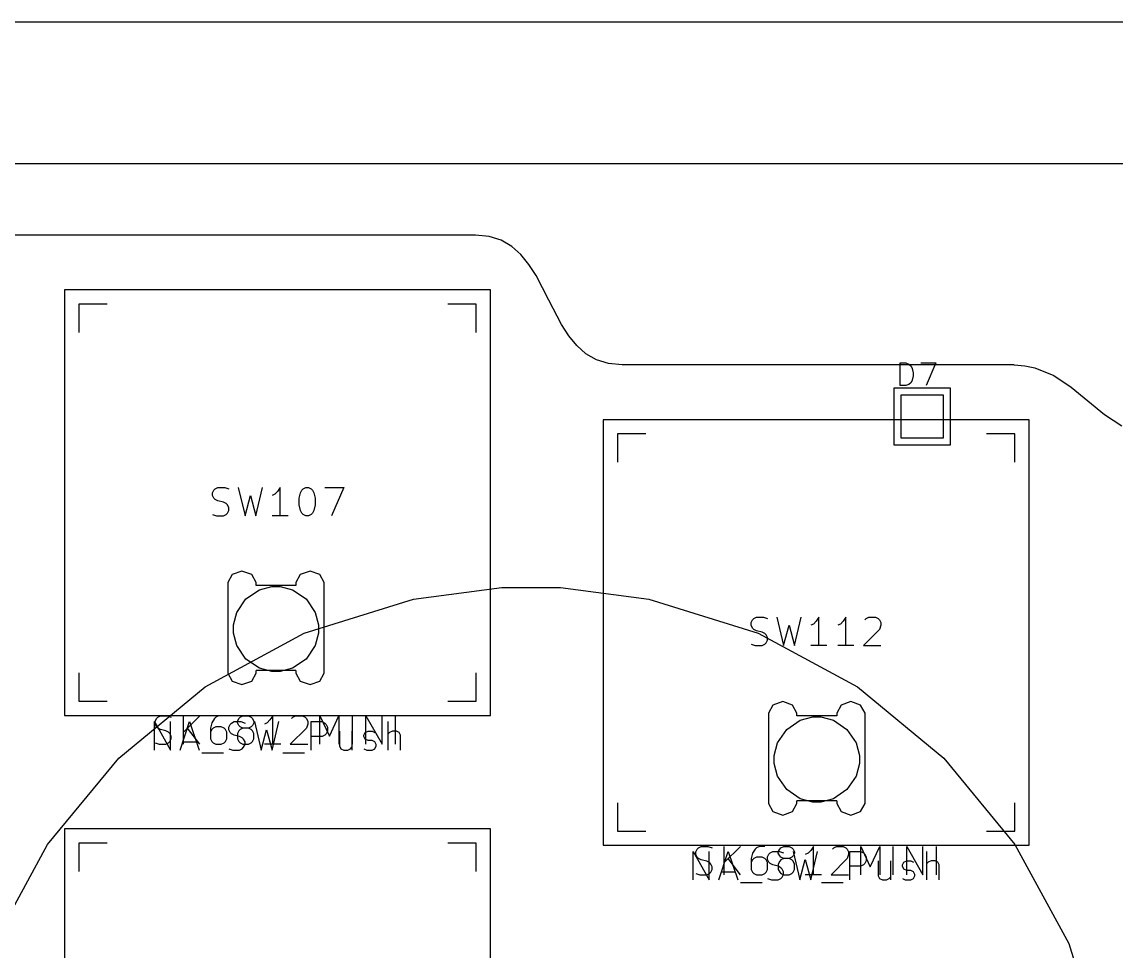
# Model space of a CAD drawing. Extents: x 0 to 141, y 0 to 216.
# Drawn here: x 38.61 to 77.15, y 182.9 to 215.65 of the extents above; entities that cross this region are included whole.
import ezdxf

# ---------------------------------------------------------------- set-up
doc = ezdxf.new("R2010")
doc.units = 0
doc.layers.get('0').update_dxf_attribs({"linetype": 'CONTINUOUS'})

msp = doc.modelspace()

# ---------------------------------------------------------------- linework, layer by layer
at = {"color": 0}
for p, q in [((0.07028, 215.649), (134.151, 215.649)), ((80.4115, 210.65), (12.8102, 210.65)), ((54.58, 208.132), (22.688, 208.132)), ((55.0665, 208.087), (54.58, 208.132)), ((55.4923, 207.953), (55.0665, 208.087)), ((55.8641, 207.738), (55.4923, 207.953)), ((56.1855, 207.45), (55.8641, 207.738)), ((56.4677, 207.103), (56.1855, 207.45)), ((56.7186, 206.71), (56.4677, 207.103)), ((57.168, 205.844), (56.7186, 206.71)), ((55.1092, 206.204), (40.1091, 206.204)), ((40.1091, 206.204), (40.1091, 191.203)), ((55.1092, 191.203), (55.1092, 206.204)), ((57.6171, 204.979), (57.168, 205.844)), ((41.6084, 205.704), (40.6093, 205.704)), ((40.6093, 205.704), (40.6093, 204.704)), ((54.6089, 205.704), (53.6085, 205.704)), ((54.6089, 204.704), (54.6089, 205.704)), ((57.8679, 204.586), (57.6171, 204.979)), ((58.1505, 204.239), (57.8679, 204.586)), ((58.4729, 203.951), (58.1505, 204.239)), ((58.8437, 203.736), (58.4729, 203.951)), ((59.2695, 203.603), (58.8437, 203.736)), ((59.756, 203.557), (59.2695, 203.603)), ((73.5556, 203.557), (59.756, 203.557)), ((69.5484, 202.829), (69.5484, 203.629)), ((69.5484, 203.629), (69.7385, 203.629)), ((69.7385, 203.629), (69.8528, 203.591)), ((69.8528, 203.591), (69.9287, 203.514)), ((70.2716, 203.629), (70.805, 203.629)), ((70.805, 203.629), (70.4617, 202.829)), ((73.5556, 203.557), (73.9331, 203.532)), ((73.9331, 203.532), (74.2929, 203.458)), ((69.9287, 203.514), (69.9671, 203.438)), ((69.9671, 203.438), (70.0056, 203.285)), ((70.0056, 203.171), (69.9671, 203.019)), ((70.0056, 203.285), (70.0056, 203.171)), ((74.2929, 203.458), (74.9582, 203.181)), ((74.9582, 203.181), (75.5703, 202.771)), ((69.7385, 202.829), (69.5484, 202.829)), ((69.8528, 202.867), (69.7385, 202.829)), ((69.9287, 202.944), (69.8528, 202.867)), ((69.9671, 203.019), (69.9287, 202.944)), ((75.5703, 202.771), (76.1559, 202.295)), ((71.319, 202.741), (69.3194, 202.741)), ((69.3194, 202.741), (69.3194, 200.741)), ((71.0681, 202.49), (69.5688, 202.49)), ((69.5688, 202.49), (69.5688, 200.991)), ((71.0681, 200.991), (71.0681, 202.49)), ((71.319, 200.741), (71.319, 202.741)), ((76.1559, 202.295), (76.7401, 201.816)), ((74.0833, 201.629), (59.0832, 201.629)), ((59.0832, 201.629), (59.0832, 186.629)), ((74.0833, 186.629), (74.0833, 201.629)), ((76.7401, 201.816), (77.3536, 201.409)), ((60.5839, 201.129), (59.5835, 201.129)), ((59.5835, 201.129), (59.5835, 200.128)), ((69.5688, 200.991), (71.0681, 200.991)), ((73.5845, 201.129), (72.584, 201.129)), ((73.5845, 200.128), (73.5845, 201.129)), ((69.3194, 200.741), (71.319, 200.741)), ((45.3238, 199.051), (45.3704, 199.146)), ((45.3238, 198.956), (45.3238, 199.051)), ((45.3704, 198.86), (45.3238, 198.956)), ((45.3704, 199.146), (45.4187, 199.193)), ((45.4187, 199.193), (45.514, 199.241)), ((45.514, 199.241), (45.7521, 199.241)), ((45.7521, 199.241), (45.8943, 199.193)), ((46.2276, 199.241), (46.4661, 198.24)), ((46.4661, 198.24), (46.6563, 198.956)), ((46.6563, 198.956), (46.8464, 198.24)), ((46.8464, 198.24), (47.0849, 199.241)), ((47.5135, 199.003), (47.4183, 198.956)), ((47.6084, 199.098), (47.5135, 199.003)), ((47.7037, 199.241), (47.6084, 199.098)), ((47.7037, 198.24), (47.7037, 199.241)), ((48.3704, 198.86), (48.4188, 199.051)), ((48.4188, 199.051), (48.4657, 199.146)), ((48.4657, 199.146), (48.514, 199.193)), ((48.514, 199.193), (48.6089, 199.241)), ((48.6089, 199.241), (48.7041, 199.241)), ((48.7041, 199.241), (48.799, 199.193)), ((48.799, 199.193), (48.8474, 199.146)), ((48.8474, 199.146), (48.8943, 199.051)), ((48.8943, 199.051), (48.9423, 198.86)), ((49.276, 199.241), (49.9413, 199.241)), ((49.9413, 199.241), (49.5131, 198.24)), ((45.4187, 198.812), (45.3704, 198.86)), ((45.514, 198.764), (45.4187, 198.812)), ((45.7041, 198.717), (45.514, 198.764)), ((45.799, 198.669), (45.7041, 198.717)), ((45.8474, 198.622), (45.799, 198.669)), ((45.8943, 198.527), (45.8474, 198.622)), ((45.8943, 198.43), (45.8943, 198.527)), ((48.3704, 198.622), (48.3704, 198.86)), ((48.4188, 198.43), (48.3704, 198.622)), ((48.9423, 198.622), (48.8943, 198.43)), ((48.9423, 198.86), (48.9423, 198.622)), ((45.3238, 198.289), (45.4656, 198.24)), ((45.4656, 198.24), (45.7041, 198.24)), ((45.7041, 198.24), (45.799, 198.289)), ((45.799, 198.289), (45.8474, 198.336)), ((45.8474, 198.336), (45.8943, 198.43)), ((47.9901, 198.24), (47.4183, 198.24)), ((48.4657, 198.336), (48.4188, 198.43)), ((48.514, 198.289), (48.4657, 198.336)), ((48.6089, 198.24), (48.514, 198.289)), ((48.7041, 198.24), (48.6089, 198.24)), ((48.799, 198.289), (48.7041, 198.24)), ((48.8474, 198.336), (48.799, 198.289)), ((48.8943, 198.43), (48.8474, 198.336)), ((46.3585, 196.29), (46.0142, 196.167)), ((46.7018, 196.167), (46.3585, 196.29)), ((48.7592, 196.29), (48.4145, 196.167)), ((49.1024, 196.167), (48.7592, 196.29)), ((46.0142, 196.167), (45.8583, 195.886)), ((45.8583, 195.886), (45.8583, 195.79)), ((46.8588, 195.886), (46.7018, 196.167)), ((46.8588, 195.79), (46.8588, 195.886)), ((48.4145, 196.167), (48.2589, 195.886)), ((48.2589, 195.886), (48.2589, 195.79)), ((49.2594, 195.886), (49.1024, 196.167)), ((49.2594, 195.79), (49.2594, 195.886)), ((45.8583, 195.79), (45.8583, 192.79)), ((46.4979, 195.312), (46.9745, 195.633)), ((48.2589, 195.79), (46.8588, 195.79)), ((46.9745, 195.633), (47.4126, 195.75)), ((47.4126, 195.75), (47.559, 195.75)), ((47.559, 195.75), (47.7037, 195.75)), ((47.7037, 195.75), (48.1418, 195.633)), ((48.1418, 195.633), (48.6184, 195.312)), ((49.2594, 192.79), (49.2594, 195.79)), ((52.4069, 195.302), (55.5128, 195.719)), ((55.5128, 195.719), (56.5492, 195.719)), ((56.5492, 195.719), (57.5839, 195.719)), ((57.5839, 195.719), (60.6901, 195.302)), ((46.1754, 194.835), (46.4979, 195.312)), ((48.5496, 194.105), (52.4069, 195.302)), ((48.6184, 195.312), (48.9398, 194.835)), ((60.6901, 195.302), (64.5474, 194.105)), ((46.0583, 194.397), (46.1754, 194.835)), ((48.9398, 194.835), (49.0583, 194.397)), ((64.3929, 194.619), (64.4881, 194.666)), ((64.4881, 194.666), (64.7266, 194.666)), ((64.7266, 194.666), (64.8698, 194.619)), ((65.2032, 194.666), (65.4403, 193.665)), ((65.822, 193.665), (66.0605, 194.666)), ((66.6792, 194.666), (66.584, 194.522)), ((66.6792, 193.665), (66.6792, 194.666)), ((67.6314, 194.666), (67.5361, 194.522)), ((67.6314, 193.665), (67.6314, 194.666)), ((68.345, 194.619), (68.4403, 194.666)), ((68.4403, 194.666), (68.6788, 194.666)), ((68.6788, 194.666), (68.7737, 194.619)), ((46.0583, 194.251), (46.0583, 194.397)), ((49.0583, 194.397), (49.0583, 194.251)), ((64.298, 194.476), (64.346, 194.571)), ((64.298, 194.381), (64.298, 194.476)), ((64.346, 194.285), (64.298, 194.381)), ((64.346, 194.571), (64.3929, 194.619)), ((64.3929, 194.237), (64.346, 194.285)), ((65.4403, 193.665), (65.6318, 194.381)), ((65.6318, 194.381), (65.822, 193.665)), ((66.4891, 194.427), (66.3938, 194.381)), ((66.584, 194.522), (66.4891, 194.427)), ((67.4412, 194.427), (67.346, 194.381)), ((67.5361, 194.522), (67.4412, 194.427)), ((68.2985, 194.571), (68.345, 194.619)), ((68.7737, 194.619), (68.822, 194.571)), ((68.822, 194.571), (68.8689, 194.476)), ((68.8689, 194.381), (68.822, 194.237)), ((68.8689, 194.476), (68.8689, 194.381)), ((45.0592, 192.21), (48.5496, 194.105)), ((46.0583, 194.106), (46.0583, 194.251)), ((46.1754, 193.668), (46.0583, 194.106)), ((49.0583, 194.106), (48.9398, 193.668)), ((49.0583, 194.251), (49.0583, 194.106)), ((64.4881, 194.189), (64.3929, 194.237)), ((64.6797, 194.142), (64.4881, 194.189)), ((64.5474, 194.105), (68.0378, 192.21)), ((64.7746, 194.094), (64.6797, 194.142)), ((64.8215, 194.047), (64.7746, 194.094)), ((64.8698, 193.952), (64.8215, 194.047)), ((64.8698, 193.857), (64.8698, 193.952)), ((68.822, 194.237), (68.2502, 193.665)), ((46.4979, 193.191), (46.1754, 193.668)), ((48.9398, 193.668), (48.6184, 193.191)), ((64.298, 193.713), (64.4412, 193.665)), ((64.4412, 193.665), (64.6797, 193.665)), ((64.6797, 193.665), (64.7746, 193.713)), ((64.7746, 193.713), (64.8215, 193.76)), ((64.8215, 193.76), (64.8698, 193.857)), ((66.9643, 193.665), (66.3938, 193.665)), ((67.9168, 193.665), (67.346, 193.665)), ((68.2502, 193.665), (68.8689, 193.665)), ((46.9745, 192.869), (46.4979, 193.191)), ((48.6184, 193.191), (48.1418, 192.869)), ((45.8583, 192.79), (45.8583, 192.698)), ((48.2589, 192.79), (46.8588, 192.79)), ((46.8588, 192.698), (46.8588, 192.79)), ((47.4126, 192.75), (46.9745, 192.869)), ((47.559, 192.75), (47.4126, 192.75)), ((47.7037, 192.75), (47.559, 192.75)), ((48.1418, 192.869), (47.7037, 192.75)), ((48.2589, 192.79), (48.2589, 192.698)), ((49.2594, 192.698), (49.2594, 192.79)), ((40.6093, 192.703), (40.6093, 191.703)), ((45.8583, 192.698), (46.0142, 192.417)), ((46.0142, 192.417), (46.3585, 192.291)), ((46.3585, 192.291), (46.7018, 192.417)), ((46.7018, 192.417), (46.8588, 192.698)), ((48.2589, 192.698), (48.4145, 192.417)), ((48.4145, 192.417), (48.7592, 192.291)), ((48.7592, 192.291), (49.1024, 192.417)), ((49.1024, 192.417), (49.2594, 192.698)), ((54.6089, 191.703), (54.6089, 192.703)), ((42.0176, 189.699), (45.0592, 192.21)), ((68.0378, 192.21), (71.0791, 189.699)), ((40.6093, 191.703), (41.6084, 191.703)), ((53.6085, 191.703), (54.6089, 191.703)), ((65.4085, 191.691), (65.0642, 191.566)), ((65.7518, 191.566), (65.4085, 191.691)), ((67.8092, 191.691), (67.4645, 191.566)), ((68.1524, 191.566), (67.8092, 191.691)), ((40.1091, 191.203), (55.1092, 191.203)), ((43.3917, 191.141), (43.4869, 191.189)), ((43.4869, 191.189), (43.725, 191.189)), ((43.725, 191.189), (43.8686, 191.141)), ((44.2969, 190.188), (44.2969, 191.189)), ((44.8691, 191.189), (44.2969, 190.617)), ((45.5344, 191.189), (45.4395, 191.141)), ((45.726, 191.189), (45.5344, 191.189)), ((46.2964, 191.141), (46.3917, 191.189)), ((46.3917, 191.189), (46.5832, 191.189)), ((46.5832, 191.189), (46.6781, 191.141)), ((47.4405, 191.189), (47.3438, 191.046)), ((47.4405, 190.188), (47.4405, 191.189)), ((48.1542, 191.141), (48.2494, 191.189)), ((48.2494, 191.189), (48.4875, 191.189)), ((48.4875, 191.189), (48.5828, 191.141)), ((49.1063, 190.188), (49.1063, 191.189)), ((49.1063, 191.189), (49.44, 190.474)), ((49.44, 190.474), (49.7734, 191.189)), ((49.7734, 191.189), (49.7734, 190.188)), ((50.249, 190.188), (50.249, 191.189)), ((50.7256, 190.188), (50.7256, 191.189)), ((50.7256, 191.189), (51.2974, 190.188)), ((51.2974, 190.188), (51.2974, 191.189)), ((51.773, 190.188), (51.773, 191.189)), ((65.0642, 191.566), (64.9083, 191.286)), ((64.9083, 191.286), (64.9083, 191.19)), ((64.9083, 191.19), (64.9083, 188.19)), ((65.9088, 191.286), (65.7518, 191.566)), ((65.9088, 191.19), (65.9088, 191.286)), ((67.3089, 191.19), (65.9088, 191.19)), ((67.4645, 191.566), (67.3089, 191.286)), ((67.3089, 191.286), (67.3089, 191.19)), ((68.3094, 191.286), (68.1524, 191.566)), ((68.3094, 191.19), (68.3094, 191.286)), ((68.3094, 188.19), (68.3094, 191.19)), ((43.276, 189.986), (43.276, 190.986)), ((43.276, 190.986), (43.8464, 189.986)), ((43.2964, 190.997), (43.3447, 191.093)), ((43.2964, 190.903), (43.2964, 190.997)), ((43.3447, 190.807), (43.2964, 190.903)), ((43.3447, 191.093), (43.3917, 191.141)), ((43.3917, 190.76), (43.3447, 190.807)), ((43.8464, 189.986), (43.8464, 190.986)), ((44.1798, 189.986), (44.5135, 190.986)), ((44.5135, 190.986), (44.8469, 189.986)), ((45.2974, 190.95), (45.2494, 190.76)), ((45.3926, 191.093), (45.2974, 190.95)), ((45.4395, 190.807), (45.3443, 190.76)), ((45.4395, 191.141), (45.3926, 191.093)), ((45.6297, 190.807), (45.4395, 190.807)), ((45.726, 190.76), (45.6297, 190.807)), ((45.8943, 190.795), (45.9422, 190.89)), ((45.9422, 190.89), (45.9892, 190.938)), ((45.9892, 190.938), (46.0844, 190.986)), ((46.0844, 190.986), (46.3229, 190.986)), ((46.2015, 190.997), (46.2499, 191.093)), ((46.2015, 190.95), (46.2015, 190.997)), ((46.2499, 190.856), (46.2015, 190.95)), ((46.2499, 191.093), (46.2964, 191.141)), ((46.2964, 190.807), (46.2499, 190.856)), ((46.3917, 190.76), (46.2964, 190.807)), ((46.3229, 190.986), (46.4661, 190.938)), ((46.6781, 190.807), (46.5832, 190.76)), ((46.6781, 191.141), (46.7251, 191.093)), ((46.7251, 190.856), (46.6781, 190.807)), ((46.7251, 191.093), (46.7734, 190.997)), ((46.7734, 190.95), (46.7251, 190.856)), ((46.7734, 190.997), (46.7734, 190.95)), ((46.7995, 190.986), (47.038, 189.986)), ((47.2489, 190.95), (47.1537, 190.903)), ((47.3438, 191.046), (47.2489, 190.95)), ((47.4183, 189.986), (47.6567, 190.986)), ((48.1058, 191.093), (48.1542, 191.141)), ((48.5828, 191.141), (48.6297, 191.093)), ((48.6297, 191.093), (48.6777, 190.997)), ((48.6777, 190.903), (48.6297, 190.76)), ((48.6777, 190.997), (48.6777, 190.903)), ((48.799, 189.986), (48.799, 190.986)), ((48.799, 190.986), (49.1808, 190.986)), ((49.1808, 190.986), (49.276, 190.938)), ((49.276, 190.938), (49.3229, 190.89)), ((49.3229, 190.89), (49.3709, 190.795)), ((51.5137, 189.986), (51.5137, 190.986)), ((65.5479, 190.712), (66.0245, 191.033)), ((66.0245, 191.033), (66.4626, 191.151)), ((66.4626, 191.151), (66.609, 191.151)), ((66.609, 191.151), (66.7537, 191.151)), ((66.7537, 191.151), (67.1918, 191.033)), ((67.1918, 191.033), (67.6684, 190.712)), ((43.4869, 190.712), (43.3917, 190.76)), ((43.6785, 190.664), (43.4869, 190.712)), ((43.7734, 190.617), (43.6785, 190.664)), ((43.8203, 190.569), (43.7734, 190.617)), ((43.8686, 190.474), (43.8203, 190.569)), ((43.8686, 190.379), (43.8686, 190.474)), ((44.8691, 190.188), (44.4405, 190.76)), ((45.2494, 190.76), (45.2494, 190.379)), ((45.2974, 190.712), (45.2494, 190.617)), ((45.3443, 190.76), (45.2974, 190.712)), ((45.7729, 190.712), (45.726, 190.76)), ((45.8212, 190.617), (45.7729, 190.712)), ((45.8212, 190.379), (45.8212, 190.617)), ((45.8943, 190.7), (45.8943, 190.795)), ((45.9422, 190.605), (45.8943, 190.7)), ((45.9892, 190.558), (45.9422, 190.605)), ((46.0844, 190.51), (45.9892, 190.558)), ((46.276, 190.462), (46.0844, 190.51)), ((46.2499, 190.664), (46.2015, 190.569)), ((46.2015, 190.569), (46.2015, 190.379)), ((46.2964, 190.712), (46.2499, 190.664)), ((46.3709, 190.415), (46.276, 190.462)), ((46.3917, 190.76), (46.2964, 190.712)), ((46.4178, 190.366), (46.3709, 190.415)), ((46.5832, 190.76), (46.3917, 190.76)), ((46.6781, 190.712), (46.5832, 190.76)), ((46.7251, 190.664), (46.6781, 190.712)), ((46.7734, 190.569), (46.7251, 190.664)), ((46.7734, 190.379), (46.7734, 190.569)), ((47.038, 189.986), (47.2281, 190.7)), ((47.2281, 190.7), (47.4183, 189.986)), ((48.6297, 190.76), (48.0589, 190.188)), ((49.1808, 190.462), (48.799, 190.462)), ((49.276, 190.51), (49.1808, 190.462)), ((49.3229, 190.558), (49.276, 190.51)), ((49.3709, 190.653), (49.3229, 190.558)), ((49.3709, 190.795), (49.3709, 190.653)), ((49.7995, 190.653), (49.7995, 190.129)), ((50.2281, 190.653), (50.2281, 189.986)), ((50.6568, 190.51), (50.7037, 190.605)), ((50.6568, 190.462), (50.6568, 190.51)), ((50.7037, 190.366), (50.6568, 190.462)), ((50.7037, 190.605), (50.7986, 190.653)), ((50.7986, 190.653), (50.9418, 190.653)), ((50.9418, 190.653), (51.0371, 190.605)), ((51.5606, 190.605), (51.5137, 190.558)), ((51.6558, 190.653), (51.5606, 190.605)), ((51.7991, 190.653), (51.6558, 190.653)), ((51.8943, 190.605), (51.7991, 190.653)), ((51.9423, 190.51), (51.8943, 190.605)), ((51.9423, 189.986), (51.9423, 190.51)), ((65.2254, 190.235), (65.5479, 190.712)), ((67.6684, 190.712), (67.9898, 190.235)), ((43.2964, 190.235), (43.44, 190.188)), ((43.44, 190.188), (43.6785, 190.188)), ((43.6785, 190.188), (43.7734, 190.235)), ((43.7734, 190.235), (43.8203, 190.284)), ((43.8203, 190.284), (43.8686, 190.379)), ((44.275, 190.271), (44.7516, 190.271)), ((45.2494, 190.379), (45.2974, 190.284)), ((45.2974, 190.284), (45.3443, 190.235)), ((45.3443, 190.235), (45.4395, 190.188)), ((45.4395, 190.188), (45.6297, 190.188)), ((45.6297, 190.188), (45.726, 190.235)), ((45.726, 190.235), (45.7729, 190.284)), ((45.7729, 190.284), (45.8212, 190.379)), ((45.8943, 190.033), (46.0375, 189.986)), ((46.2015, 190.379), (46.2499, 190.284)), ((46.2499, 190.284), (46.2964, 190.235)), ((46.276, 189.986), (46.3709, 190.033)), ((46.2964, 190.235), (46.3917, 190.188)), ((46.3709, 190.033), (46.4178, 190.081)), ((46.3917, 190.188), (46.5832, 190.188)), ((46.4661, 190.271), (46.4178, 190.366)), ((46.4178, 190.081), (46.4661, 190.176)), ((46.4661, 190.176), (46.4661, 190.271)), ((46.5832, 190.188), (46.6781, 190.235)), ((46.6781, 190.235), (46.7251, 190.284)), ((46.7251, 190.284), (46.7734, 190.379)), ((47.7255, 190.188), (47.1537, 190.188)), ((48.0589, 190.188), (48.6777, 190.188)), ((49.7995, 190.129), (49.8464, 190.033)), ((49.8464, 190.033), (49.9413, 189.986)), ((50.0849, 189.986), (50.1798, 190.033)), ((50.1798, 190.033), (50.2281, 190.081)), ((50.6568, 190.033), (50.7517, 189.986)), ((50.7986, 190.319), (50.7037, 190.366)), ((50.9418, 190.319), (50.7986, 190.319)), ((51.0371, 190.271), (50.9418, 190.319)), ((50.9418, 189.986), (51.0371, 190.033)), ((51.0854, 190.176), (51.0371, 190.271)), ((51.0371, 190.033), (51.0854, 190.129)), ((51.0854, 190.129), (51.0854, 190.176)), ((65.1083, 189.797), (65.2254, 190.235)), ((67.9898, 190.235), (68.1083, 189.797)), ((39.5069, 186.658), (42.0176, 189.699)), ((44.9421, 189.891), (45.7041, 189.891)), ((46.0375, 189.986), (46.276, 189.986)), ((47.7986, 189.891), (48.5606, 189.891)), ((49.9413, 189.986), (50.0849, 189.986)), ((50.7517, 189.986), (50.9418, 189.986)), ((65.1083, 189.651), (65.1083, 189.797)), ((65.1083, 189.507), (65.1083, 189.651)), ((68.1083, 189.797), (68.1083, 189.651)), ((68.1083, 189.651), (68.1083, 189.507)), ((71.0791, 189.699), (73.5887, 186.658)), ((65.2254, 189.068), (65.1083, 189.507)), ((68.1083, 189.507), (67.9898, 189.068)), ((65.5479, 188.591), (65.2254, 189.068)), ((67.9898, 189.068), (67.6684, 188.591)), ((66.0245, 188.269), (65.5479, 188.591)), ((67.6684, 188.591), (67.1918, 188.269)), ((59.5835, 188.128), (59.5835, 187.128)), ((64.9083, 188.19), (64.9083, 188.098)), ((67.3089, 188.19), (65.9088, 188.19)), ((65.9088, 188.098), (65.9088, 188.19)), ((66.4626, 188.151), (66.0245, 188.269)), ((66.609, 188.151), (66.4626, 188.151)), ((66.7537, 188.151), (66.609, 188.151)), ((67.1918, 188.269), (66.7537, 188.151)), ((67.3089, 188.19), (67.3089, 188.098)), ((68.3094, 188.098), (68.3094, 188.19)), ((73.5845, 187.128), (73.5845, 188.128)), ((64.9083, 188.098), (65.0642, 187.817)), ((65.0642, 187.817), (65.4085, 187.692)), ((65.4085, 187.692), (65.7518, 187.817)), ((65.7518, 187.817), (65.9088, 188.098)), ((67.3089, 188.098), (67.4645, 187.817)), ((67.4645, 187.817), (67.8092, 187.692)), ((67.8092, 187.692), (68.1524, 187.817)), ((68.1524, 187.817), (68.3094, 188.098)), ((55.1092, 187.204), (40.1091, 187.204)), ((40.1091, 187.204), (40.1091, 172.204)), ((55.1092, 172.204), (55.1092, 187.204)), ((59.5835, 187.128), (60.5839, 187.128)), ((72.584, 187.128), (73.5845, 187.128)), ((37.6121, 183.168), (39.5069, 186.658)), ((41.6084, 186.703), (40.6093, 186.703)), ((40.6093, 186.703), (40.6093, 185.703)), ((54.6089, 186.703), (53.6085, 186.703)), ((54.6089, 185.703), (54.6089, 186.703)), ((59.0832, 186.629), (74.0833, 186.629)), ((62.4417, 186.541), (62.5369, 186.588)), ((62.5369, 186.588), (62.775, 186.588)), ((62.775, 186.588), (62.9186, 186.541)), ((63.3469, 185.589), (63.3469, 186.588)), ((63.9191, 186.588), (63.3469, 186.017)), ((64.5844, 186.588), (64.4895, 186.541)), ((64.776, 186.588), (64.5844, 186.588)), ((65.3464, 186.541), (65.4417, 186.588)), ((65.4417, 186.588), (65.6332, 186.588)), ((65.6332, 186.588), (65.7281, 186.541)), ((66.4905, 186.588), (66.3938, 186.446)), ((66.4905, 185.589), (66.4905, 186.588)), ((67.2042, 186.541), (67.2994, 186.588)), ((67.2994, 186.588), (67.5375, 186.588)), ((67.5375, 186.588), (67.6328, 186.541)), ((68.1563, 185.589), (68.1563, 186.588)), ((68.1563, 186.588), (68.49, 185.874)), ((68.49, 185.874), (68.8234, 186.588)), ((68.8234, 186.588), (68.8234, 185.589)), ((69.299, 185.589), (69.299, 186.588)), ((69.7756, 185.589), (69.7756, 186.588)), ((69.7756, 186.588), (70.3474, 185.589)), ((70.3474, 185.589), (70.3474, 186.588)), ((70.823, 185.589), (70.823, 186.588)), ((73.5887, 186.658), (75.4835, 183.168)), ((62.2501, 185.411), (62.2501, 186.411)), ((62.2501, 186.411), (62.822, 185.411)), ((62.3464, 186.398), (62.3947, 186.493)), ((62.3464, 186.303), (62.3464, 186.398)), ((62.3947, 186.207), (62.3464, 186.303)), ((62.3947, 186.493), (62.4417, 186.541)), ((62.4417, 186.159), (62.3947, 186.207)), ((62.822, 185.411), (62.822, 186.411)), ((63.1553, 185.411), (63.4891, 186.411)), ((63.4891, 186.411), (63.8224, 185.411)), ((64.3474, 186.351), (64.2994, 186.159)), ((64.4426, 186.493), (64.3474, 186.351)), ((64.4895, 186.207), (64.3943, 186.159)), ((64.4895, 186.541), (64.4426, 186.493)), ((64.6797, 186.207), (64.4895, 186.207)), ((64.776, 186.159), (64.6797, 186.207)), ((64.8698, 186.22), (64.9168, 186.315)), ((64.8698, 186.125), (64.8698, 186.22)), ((64.9168, 186.315), (64.9647, 186.363)), ((64.9647, 186.363), (65.06, 186.411)), ((65.06, 186.411), (65.2985, 186.411)), ((65.2515, 186.398), (65.2999, 186.493)), ((65.2515, 186.351), (65.2515, 186.398)), ((65.2999, 186.256), (65.2515, 186.351)), ((65.2985, 186.411), (65.4403, 186.363)), ((65.2999, 186.493), (65.3464, 186.541)), ((65.3464, 186.207), (65.2999, 186.256)), ((65.4417, 186.159), (65.3464, 186.207)), ((65.7281, 186.207), (65.6332, 186.159)), ((65.7281, 186.541), (65.7751, 186.493)), ((65.7751, 186.256), (65.7281, 186.207)), ((65.7737, 186.411), (66.0121, 185.411)), ((65.7751, 186.493), (65.8234, 186.398)), ((65.8234, 186.351), (65.7751, 186.256)), ((65.8234, 186.398), (65.8234, 186.351)), ((66.2989, 186.351), (66.2037, 186.303)), ((66.3938, 186.446), (66.2989, 186.351)), ((66.3938, 185.411), (66.6309, 186.411)), ((67.1558, 186.493), (67.2042, 186.541)), ((67.6328, 186.541), (67.6797, 186.493)), ((67.6797, 186.493), (67.7277, 186.398)), ((67.7277, 186.303), (67.6797, 186.159)), ((67.7277, 186.398), (67.7277, 186.303)), ((67.7746, 185.411), (67.7746, 186.411)), ((67.7746, 186.411), (68.1549, 186.411)), ((68.1549, 186.411), (68.2502, 186.363)), ((68.2502, 186.363), (68.2985, 186.315)), ((68.2985, 186.315), (68.345, 186.22)), ((68.345, 186.22), (68.345, 186.078)), ((70.4882, 185.411), (70.4882, 186.411)), ((62.5369, 186.112), (62.4417, 186.159)), ((62.7285, 186.064), (62.5369, 186.112)), ((62.8234, 186.017), (62.7285, 186.064)), ((62.8703, 185.969), (62.8234, 186.017)), ((62.9186, 185.874), (62.8703, 185.969)), ((62.9186, 185.779), (62.9186, 185.874)), ((63.9191, 185.589), (63.4905, 186.159)), ((64.2994, 186.159), (64.2994, 185.779)), ((64.3474, 186.112), (64.2994, 186.017)), ((64.3943, 186.159), (64.3474, 186.112)), ((64.8229, 186.112), (64.776, 186.159)), ((64.8712, 186.017), (64.8229, 186.112)), ((64.9168, 186.03), (64.8698, 186.125)), ((64.8712, 185.779), (64.8712, 186.017)), ((64.9647, 185.983), (64.9168, 186.03)), ((65.06, 185.935), (64.9647, 185.983)), ((65.2501, 185.888), (65.06, 185.935)), ((65.345, 185.839), (65.2501, 185.888)), ((65.2999, 186.064), (65.2515, 185.969)), ((65.2515, 185.969), (65.2515, 185.779)), ((65.3464, 186.112), (65.2999, 186.064)), ((65.3934, 185.791), (65.345, 185.839)), ((65.4417, 186.159), (65.3464, 186.112)), ((65.4403, 185.696), (65.3934, 185.791)), ((65.6332, 186.159), (65.4417, 186.159)), ((65.7281, 186.112), (65.6332, 186.159)), ((65.7751, 186.064), (65.7281, 186.112)), ((65.8234, 185.969), (65.7751, 186.064)), ((65.8234, 185.779), (65.8234, 185.969)), ((66.0121, 185.411), (66.2023, 186.125)), ((66.2023, 186.125), (66.3938, 185.411)), ((67.6797, 186.159), (67.1089, 185.589)), ((68.1549, 185.888), (67.7746, 185.888)), ((68.2502, 185.935), (68.1549, 185.888)), ((68.2985, 185.983), (68.2502, 185.935)), ((68.345, 186.078), (68.2985, 185.983)), ((68.7737, 186.078), (68.7737, 185.554)), ((69.2023, 186.078), (69.2023, 185.411)), ((69.6309, 185.935), (69.6793, 186.03)), ((69.6309, 185.888), (69.6309, 185.935)), ((69.6793, 185.791), (69.6309, 185.888)), ((69.6793, 186.03), (69.7742, 186.078)), ((69.7742, 185.745), (69.6793, 185.791)), ((69.7742, 186.078), (69.9174, 186.078)), ((69.9174, 186.078), (70.0126, 186.03)), ((70.5362, 186.03), (70.4882, 185.983)), ((70.6314, 186.078), (70.5362, 186.03)), ((70.7746, 186.078), (70.6314, 186.078)), ((70.8699, 186.03), (70.7746, 186.078)), ((70.9164, 185.935), (70.8699, 186.03)), ((70.9164, 185.411), (70.9164, 185.935)), ((62.3464, 185.636), (62.49, 185.589)), ((62.49, 185.589), (62.7285, 185.589)), ((62.7285, 185.589), (62.8234, 185.636)), ((62.8234, 185.636), (62.8703, 185.684)), ((62.8703, 185.684), (62.9186, 185.779)), ((63.2506, 185.696), (63.7261, 185.696)), ((64.2994, 185.779), (64.3474, 185.684)), ((64.3474, 185.684), (64.3943, 185.636)), ((64.3943, 185.636), (64.4895, 185.589)), ((64.4895, 185.589), (64.6797, 185.589)), ((64.6797, 185.589), (64.776, 185.636)), ((64.776, 185.636), (64.8229, 185.684)), ((64.8229, 185.684), (64.8712, 185.779)), ((64.8698, 185.459), (65.0117, 185.411)), ((65.0117, 185.411), (65.2501, 185.411)), ((65.2501, 185.411), (65.345, 185.459)), ((65.2515, 185.779), (65.2999, 185.684)), ((65.2999, 185.684), (65.3464, 185.636)), ((65.345, 185.459), (65.3934, 185.506)), ((65.3464, 185.636), (65.4417, 185.589)), ((65.3934, 185.506), (65.4403, 185.601)), ((65.4403, 185.601), (65.4403, 185.696)), ((65.4417, 185.589), (65.6332, 185.589)), ((65.6332, 185.589), (65.7281, 185.636)), ((65.7281, 185.636), (65.7751, 185.684)), ((65.7751, 185.684), (65.8234, 185.779)), ((66.7755, 185.589), (66.2037, 185.589)), ((67.1089, 185.589), (67.7277, 185.589)), ((68.7737, 185.554), (68.822, 185.459)), ((68.822, 185.459), (68.9169, 185.411)), ((68.9169, 185.411), (69.0605, 185.411)), ((69.0605, 185.411), (69.1554, 185.459)), ((69.1554, 185.459), (69.2023, 185.506)), ((69.6309, 185.459), (69.7258, 185.411)), ((69.7258, 185.411), (69.9174, 185.411)), ((69.9174, 185.745), (69.7742, 185.745)), ((70.0126, 185.696), (69.9174, 185.745)), ((69.9174, 185.411), (70.0126, 185.459)), ((70.0595, 185.601), (70.0126, 185.696)), ((70.0126, 185.459), (70.0595, 185.554)), ((70.0595, 185.554), (70.0595, 185.601)), ((63.9177, 185.316), (64.6797, 185.316)), ((66.7741, 185.316), (67.5361, 185.316)), ((75.4835, 183.168), (76.6808, 179.31))]:
    msp.add_line(p, q, dxfattribs=at)

doc.saveas('drawing.dxf')
